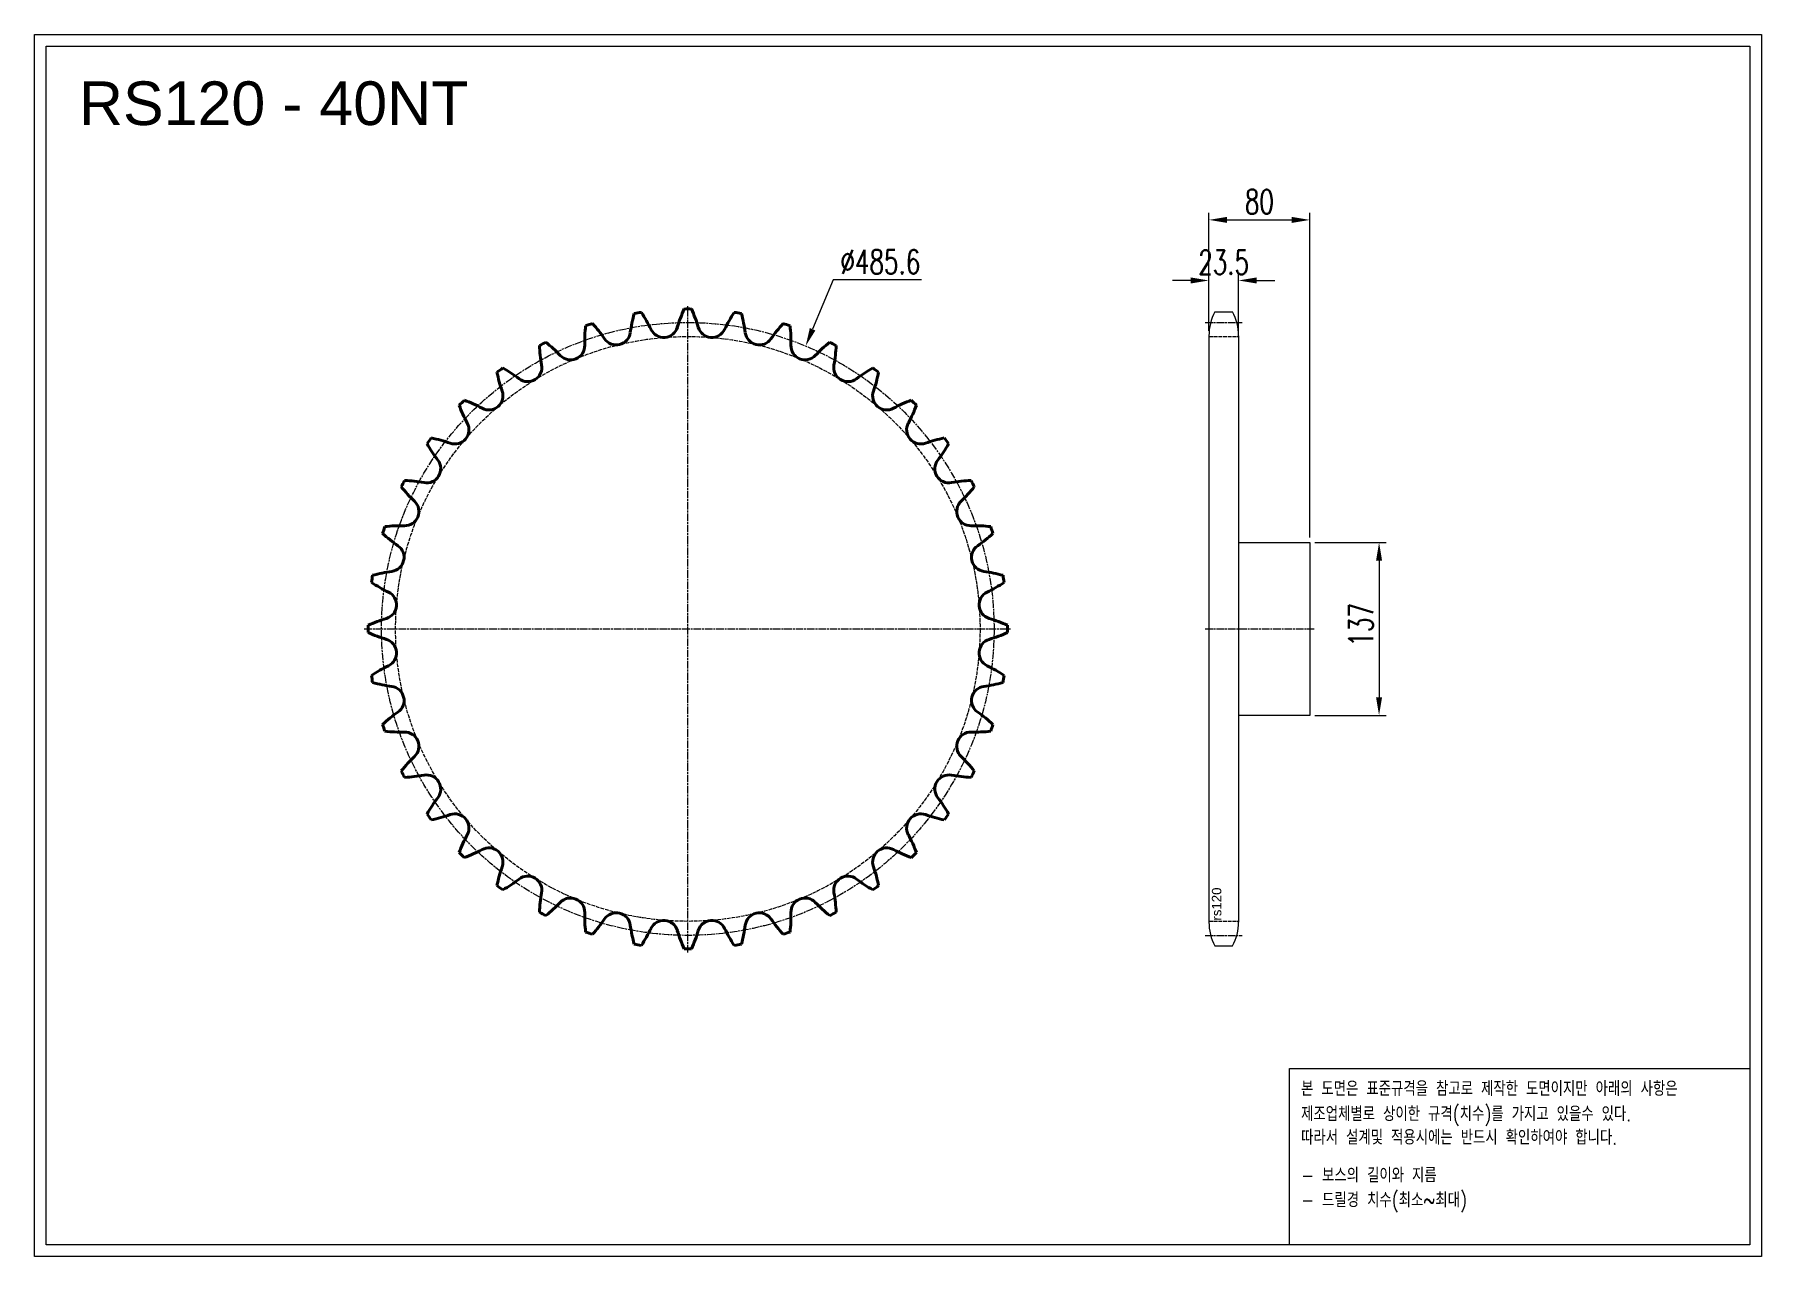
# Model space of a CAD drawing. Header units: millimetres. Extents: x -69196 to -67827, y 42126 to 43094.
import ezdxf

# ---------------------------------------------------------------- set-up
doc = ezdxf.new("R2010")
doc.units = ezdxf.units.MM
for name, pattern in [('AM_ISO02W050', [7.5, 6, -1.5]), ('AM_ISO02W050x2', [3.75, 3, -0.75]), ('AM_ISO08W050', [18, 12, -1.5, 3, -1.5]), ('AM_ISO08W050x2', [9, 6, -0.75, 1.5, -0.75])]:
    doc.linetypes.add(name, pattern=pattern)
for name, color, linetype, lineweight in [('AM_0N', 7, 'Continuous', 50), ('AM_3N', 6, 'AM_ISO02W050', 25), ('AM_7', 4, 'AM_ISO08W050', 25), ('AM_7N', 4, 'AM_ISO08W050', 25)]:
    doc.layers.add(name, color=color, linetype=linetype, lineweight=lineweight)
doc.layers.add('S-DIM', color=7, linetype='Continuous')
doc.styles.add('HAN', font='ROMANS.shx', dxfattribs={"width": 0.7, "bigfont": 'whgtxt.shx'})
doc.styles.add('HSG', font='SIMPLEX.shx', dxfattribs={"width": 0.7, "bigfont": 'HSG.shx'})
doc.styles.get("Standard").update_dxf_attribs({"font": 'arial.ttf'})
doc.dimstyles.new('APP32', dxfattribs={"dimscale": 8, "dimtxt": 2.4, "dimasz": 1.8, "dimexe": 0.7, "dimexo": 0.5, "dimgap": 0.6, "dimtad": 1, "dimtoh": 1, "dimdec": 1, "dimrnd": 0.01, "dimzin": 9, "dimdsep": 46, "dimtxsty": 'HSG', "dimcen": 0, "dimclrd": 1, "dimclre": 1, "dimclrt": 256, "dimazin": 2, "dimtp": 1, "dimtm": 1, "dimtfac": 0.5, "dimtdec": 1, "dimtofl": 0, "dimtmove": 0, "dimatfit": 3, "dimfxl": 0, "dimtvp": 1, "dimtolj": 2, "dimlwd": -1, "dimlwe": -1, "dimarcsym": 0})

# ---------------------------------------------------------------- blocks, each defined once
blk = doc.blocks.new('*D1')
at = {"layer": 'Defpoints', "color": 0, "transparency": 16777216}
for p in [(-68584.5, 42847.2), (-68771.4, 42398.9)]:
    blk.add_point(p, dxfattribs=at)
at = {"layer": 'S-DIM', "color": 1, "transparency": 16777216}
for p, q in [((-68562.7, 42899.5), (-68579, 42860.4)), ((-68492.6, 42899.5), (-68562.7, 42899.5))]:
    blk.add_line(p, q, dxfattribs=at)
blk.add_solid([(-68581.2, 42861.4), (-68576.8, 42859.5), (-68584.5, 42847.2)], dxfattribs=at)
at = {"layer": 'S-DIM', "transparency": 16777216, "insert": (-68525.3, 42913.9), "char_height": 19.2, "attachment_point": 5, "style": 'HSG'}
blk.add_mtext('\\A2;∅485.6', dxfattribs=at)
blk = doc.blocks.new('*D2')
at = {"layer": 'Defpoints', "color": 0, "transparency": 16777216}
for p in [(-68184.8, 42691.5), (-68184.8, 42554.5), (-68129.9, 42554.5)]:
    blk.add_point(p, dxfattribs=at)
at = {"layer": 'S-DIM', "color": 1, "transparency": 16777216}
for p, q in [((-68180.8, 42691.5), (-68124.3, 42691.5)), ((-68129.9, 42677.1), (-68129.9, 42568.9)), ((-68180.8, 42554.5), (-68124.3, 42554.5))]:
    blk.add_line(p, q, dxfattribs=at)
for points in [[(-68132.3, 42677.1), (-68127.5, 42677.1), (-68129.9, 42691.5)], [(-68132.3, 42568.9), (-68127.5, 42568.9), (-68129.9, 42554.5)]]:
    blk.add_solid(points, dxfattribs=at)
at = {"layer": 'S-DIM', "transparency": 16777216, "insert": (-68144.3, 42626.3), "char_height": 19.2, "attachment_point": 5, "rotation": 90, "style": 'HSG'}
blk.add_mtext('\\A2;137', dxfattribs=at)
blk = doc.blocks.new('*D3')
at = {"layer": 'Defpoints', "color": 0, "transparency": 16777216}
for p in [(-68241.3, 42899.1), (-68264.8, 42855.3), (-68241.3, 42854.7)]:
    blk.add_point(p, dxfattribs=at)
at = {"layer": 'S-DIM', "color": 1, "transparency": 16777216}
for p, q in [((-68279.2, 42899.1), (-68293.6, 42899.1)), ((-68264.8, 42859.3), (-68264.8, 42904.7)), ((-68241.3, 42858.7), (-68241.3, 42904.7)), ((-68226.9, 42899.1), (-68212.5, 42899.1))]:
    blk.add_line(p, q, dxfattribs=at)
for points in [[(-68279.2, 42901.5), (-68279.2, 42896.7), (-68264.8, 42899.1)], [(-68226.9, 42901.5), (-68226.9, 42896.7), (-68241.3, 42899.1)]]:
    blk.add_solid(points, dxfattribs=at)
at = {"layer": 'S-DIM', "transparency": 16777216, "insert": (-68253.1, 42913.5), "char_height": 19.2, "attachment_point": 5, "style": 'HSG'}
blk.add_mtext('\\A2;23.5', dxfattribs=at)
blk = doc.blocks.new('*D4')
at = {"layer": 'Defpoints', "color": 0, "transparency": 16777216}
for p in [(-68184.8, 42947.1), (-68264.8, 42855.3), (-68184.8, 42691.5)]:
    blk.add_point(p, dxfattribs=at)
at = {"layer": 'S-DIM', "color": 1, "transparency": 16777216}
for p, q in [((-68264.8, 42859.3), (-68264.8, 42952.7)), ((-68184.8, 42695.5), (-68184.8, 42952.7)), ((-68250.4, 42947.1), (-68199.2, 42947.1))]:
    blk.add_line(p, q, dxfattribs=at)
for points in [[(-68250.4, 42949.5), (-68250.4, 42944.7), (-68264.8, 42947.1)], [(-68199.2, 42949.5), (-68199.2, 42944.7), (-68184.8, 42947.1)]]:
    blk.add_solid(points, dxfattribs=at)
at = {"layer": 'S-DIM', "transparency": 16777216, "insert": (-68224.8, 42961.5), "char_height": 19.2, "attachment_point": 5, "style": 'HSG'}
blk.add_mtext('\\A2;80', dxfattribs=at)
blk = doc.blocks.new('notice1')
at = {"color": 4}
blk.add_lwpolyline([(-22142.12, 1735.9), (-22053.8, 1735.9), (-22053.8, 1702.07), (-22142.12, 1702.07)], close=True, dxfattribs=at)
at = {"color": 4, "style": 'HAN', "width": 0.8}
for s, p in [('본 도면은 표준규격을 참고로 제작한 도면이지만 아래의 사항은', (-22139.9, 1730.62)), ('제조업체별로 상이한 규격(치수)를 가지고 있을수 있다.', (-22139.9, 1725.78)), ('따라서 설계및 적용시에는 반드시 확인하여야 합니다.', (-22139.9, 1721.28)), ('- 보스의 길이와 지름', (-22139.9, 1714.03)), ('- 드릴경 치수(최소~최대)', (-22139.9, 1709.27))]:
    blk.add_text(s, height=2.7949, dxfattribs=at).set_placement(p)

msp = doc.modelspace()

# ---------------------------------------------------------------- linework, layer by layer
for p, q in [((-68260.07, 42874.26), (-68246.03, 42874.26)), ((-68264.8, 42855.26), (-68264.8, 42390.83)), ((-68241.3, 42855.26), (-68241.3, 42390.83)), ((-68241.3, 42691.54), (-68184.8, 42691.54)), ((-68184.8, 42691.54), (-68184.8, 42554.54)), ((-68184.8, 42554.54), (-68241.3, 42554.54)), ((-68260.07, 42371.83), (-68246.03, 42371.83))]:
    msp.add_line(p, q)
for points in [[(-69195.87, 43093.94), (-67826.72, 43093.94), (-67826.72, 42125.86), (-69195.87, 42125.86)], [(-69186.65, 43084.72), (-67835.94, 43084.72), (-67835.94, 42135.08), (-69186.65, 42135.08)]]:
    msp.add_lwpolyline(points, close=True)
for centre, start, end in [((-68224.3, 42855.26), 152.02179, 180), ((-68281.8, 42855.26), 0, 27.97821), ((-68224.3, 42390.83), 180, 207.97821), ((-68281.8, 42390.83), 332.02179, 0)]:
    msp.add_arc(centre, 40.5, start, end)
at = {"layer": 'AM_0N'}
for centre, radius, start, end in [((-68612.47, 42842.89), 112.04, 164.43912, 172.375), ((-68677.94, 42623.04), 253.48, 98.35623, 99.64377), ((-68808.14, 42811.9), 112.04, 25.625, 33.56088), ((-68578.89, 42829.94), 112.04, 155.43912, 163.375), ((-68677.94, 42623.04), 253.48, 89.35623, 90.64377), ((-68776.99, 42829.94), 112.04, 16.625, 24.56088), ((-68547.74, 42811.9), 112.04, 146.43912, 154.375), ((-68677.94, 42623.04), 253.48, 80.35623, 81.64377), ((-68743.41, 42842.89), 112.04, 7.625, 15.56088), ((-68647.67, 42850.42), 112.04, 173.43912, 181.375), ((-68677.94, 42623.04), 253.48, 107.35623, 108.64377), ((-68836.08, 42789.2), 112.04, 34.625, 42.56088), ((-68734.65, 42859.24), 11.23, 214.625, 352.375), ((-68697, 42865.21), 11.23, 205.625, 343.375), ((-68658.88, 42865.21), 11.23, 196.625, 334.375), ((-68621.23, 42859.24), 11.23, 187.625, 325.375), ((-68519.8, 42789.2), 112.04, 137.43912, 145.375), ((-68677.94, 42623.04), 253.48, 71.35623, 72.64377), ((-68708.21, 42850.42), 112.04, 358.625, 6.56088), ((-68677.94, 42623.04), 253.48, 116.35623, 117.64377), ((-68683.61, 42852.36), 112.04, 182.43912, 190.375), ((-68860.13, 42762.42), 112.04, 43.625, 51.56088), ((-68770.9, 42847.46), 11.23, 223.625, 1.375), ((-68584.98, 42847.46), 11.23, 178.625, 316.375), ((-68495.75, 42762.42), 112.04, 128.43912, 136.375), ((-68677.94, 42623.04), 253.48, 62.35623, 63.64377), ((-68672.27, 42852.36), 112.04, 349.625, 357.56088), ((-68677.94, 42623.04), 253.48, 125.35623, 126.64377), ((-68879.69, 42732.2), 112.04, 52.625, 60.56088), ((-68804.86, 42830.16), 11.23, 232.625, 10.375), ((-68551.02, 42830.16), 11.23, 169.625, 307.375), ((-68476.19, 42732.2), 112.04, 119.43912, 127.375), ((-68677.94, 42623.04), 253.48, 53.35623, 54.64377), ((-68719.42, 42848.65), 112.04, 191.43912, 199.375), ((-68636.47, 42848.65), 112.04, 340.625, 348.56088), ((-68677.94, 42623.04), 253.48, 134.35623, 135.64377), ((-68754.2, 42839.38), 112.04, 200.43912, 208.375), ((-68894.28, 42699.3), 112.04, 61.625, 69.56088), ((-68835.7, 42807.75), 11.23, 241.625, 19.375), ((-68520.18, 42807.75), 11.23, 160.625, 298.375), ((-68461.6, 42699.3), 112.04, 110.43912, 118.375), ((-68601.68, 42839.38), 112.04, 331.625, 339.56088), ((-68677.94, 42623.04), 253.48, 44.35623, 45.64377), ((-68862.65, 42780.8), 11.23, 250.625, 28.375), ((-68493.23, 42780.8), 11.23, 151.625, 289.375), ((-68677.94, 42623.04), 253.48, 143.35623, 144.64377), ((-68903.55, 42664.52), 112.04, 70.625, 78.56088), ((-68452.34, 42664.52), 112.04, 101.43912, 109.375), ((-68677.94, 42623.04), 253.48, 35.35623, 36.64377), ((-68787.1, 42824.79), 112.04, 209.43912, 217.375), ((-68568.78, 42824.79), 112.04, 322.625, 330.56088), ((-68885.06, 42749.96), 11.23, 259.625, 37.375), ((-68470.82, 42749.96), 11.23, 142.625, 280.375), ((-68677.94, 42623.04), 253.48, 152.35623, 153.64377), ((-68817.32, 42805.23), 112.04, 218.43912, 226.375), ((-68907.26, 42628.71), 112.04, 79.625, 87.56088), ((-68448.62, 42628.71), 112.04, 92.43912, 100.375), ((-68538.56, 42805.23), 112.04, 313.625, 321.56088), ((-68677.94, 42623.04), 253.48, 26.35623, 27.64377), ((-68902.36, 42716), 11.23, 268.625, 46.375), ((-68453.52, 42716), 11.23, 133.625, 271.375), ((-68677.94, 42623.04), 253.48, 161.35623, 162.64377), ((-68905.32, 42592.77), 112.04, 88.625, 96.56088), ((-68450.56, 42592.77), 112.04, 83.43912, 91.375), ((-68677.94, 42623.04), 253.48, 17.35623, 18.64377), ((-68844.1, 42781.18), 112.04, 227.43912, 235.375), ((-68511.78, 42781.18), 112.04, 304.625, 312.56088), ((-68914.14, 42679.75), 11.23, 277.625, 55.375), ((-68441.74, 42679.75), 11.23, 124.625, 262.375), ((-68677.94, 42623.04), 253.48, 170.35623, 171.64377), ((-68897.79, 42557.57), 112.04, 97.625, 105.56088), ((-68458.1, 42557.57), 112.04, 74.43912, 82.375), ((-68677.94, 42623.04), 253.48, 8.35623, 9.64377), ((-68866.8, 42753.24), 112.04, 236.43912, 244.375), ((-68920.11, 42642.1), 11.23, 286.625, 64.375), ((-68435.78, 42642.1), 11.23, 115.625, 253.375), ((-68489.09, 42753.24), 112.04, 295.625, 303.56088), ((-68677.94, 42623.04), 253.48, 179.35623, 180.64377), ((-68884.84, 42523.99), 112.04, 106.625, 114.56088), ((-68471.04, 42523.99), 112.04, 65.43912, 73.375), ((-68677.94, 42623.04), 253.48, 359.35623, 0.64377), ((-68884.84, 42722.1), 112.04, 245.43912, 253.375), ((-68920.11, 42603.98), 11.23, 295.625, 73.375), ((-68435.78, 42603.98), 11.23, 106.625, 244.375), ((-68471.04, 42722.1), 112.04, 286.625, 294.56088), ((-68866.8, 42492.84), 112.04, 115.625, 123.56088), ((-68677.94, 42623.04), 253.48, 188.35623, 189.64377), ((-68897.79, 42688.51), 112.04, 254.43912, 262.375), ((-68458.1, 42688.51), 112.04, 277.625, 285.56088), ((-68489.09, 42492.84), 112.04, 56.43912, 64.375), ((-68677.94, 42623.04), 253.48, 350.35623, 351.64377), ((-68914.14, 42566.34), 11.23, 304.625, 82.375), ((-68441.74, 42566.34), 11.23, 97.625, 235.375), ((-68844.1, 42464.9), 112.04, 124.625, 132.56088), ((-68511.78, 42464.9), 112.04, 47.43912, 55.375), ((-68677.94, 42623.04), 253.48, 197.35623, 198.64377), ((-68905.32, 42653.31), 112.04, 263.43912, 271.375), ((-68902.36, 42530.08), 11.23, 313.625, 91.375), ((-68453.52, 42530.08), 11.23, 88.625, 226.375), ((-68450.56, 42653.31), 112.04, 268.625, 276.56088), ((-68677.94, 42623.04), 253.48, 341.35623, 342.64377), ((-68817.32, 42440.86), 112.04, 133.625, 141.56088), ((-68538.56, 42440.86), 112.04, 38.43912, 46.375), ((-68677.94, 42623.04), 253.48, 206.35623, 207.64377), ((-68907.26, 42617.37), 112.04, 272.43912, 280.375), ((-68885.06, 42496.12), 11.23, 322.625, 100.375), ((-68470.82, 42496.12), 11.23, 79.625, 217.375), ((-68448.62, 42617.37), 112.04, 259.625, 267.56088), ((-68677.94, 42623.04), 253.48, 332.35623, 333.64377), ((-68787.1, 42421.3), 112.04, 142.625, 150.56088), ((-68568.78, 42421.3), 112.04, 29.43912, 37.375), ((-68677.94, 42623.04), 253.48, 215.35623, 216.64377), ((-68903.55, 42581.57), 112.04, 281.43912, 289.375), ((-68862.65, 42465.28), 11.23, 331.625, 109.375), ((-68493.23, 42465.28), 11.23, 70.625, 208.375), ((-68452.34, 42581.57), 112.04, 250.625, 258.56088), ((-68677.94, 42623.04), 253.48, 323.35623, 324.64377), ((-68754.2, 42406.7), 112.04, 151.625, 159.56088), ((-68601.68, 42406.7), 112.04, 20.43912, 28.375), ((-68677.94, 42623.04), 253.48, 224.35623, 225.64377), ((-68894.28, 42546.79), 112.04, 290.43912, 298.375), ((-68835.7, 42438.33), 11.23, 340.625, 118.375), ((-68520.18, 42438.33), 11.23, 61.625, 199.375), ((-68461.6, 42546.79), 112.04, 241.625, 249.56088), ((-68677.94, 42623.04), 253.48, 314.35623, 315.64377), ((-68719.42, 42397.44), 112.04, 160.625, 168.56088), ((-68636.47, 42397.44), 112.04, 11.43912, 19.375), ((-68677.94, 42623.04), 253.48, 233.35623, 234.64377), ((-68879.69, 42513.88), 112.04, 299.43912, 307.375), ((-68804.86, 42415.93), 11.23, 349.625, 127.375), ((-68551.02, 42415.93), 11.23, 52.625, 190.375), ((-68476.19, 42513.88), 112.04, 232.625, 240.56088), ((-68677.94, 42623.04), 253.48, 305.35623, 306.64377), ((-68683.61, 42393.73), 112.04, 169.625, 177.56088), ((-68860.13, 42483.67), 112.04, 308.43912, 316.375), ((-68770.9, 42398.62), 11.23, 358.625, 136.375), ((-68584.98, 42398.62), 11.23, 43.625, 181.375), ((-68495.75, 42483.67), 112.04, 223.625, 231.56088), ((-68672.27, 42393.73), 112.04, 2.43912, 10.375), ((-68677.94, 42623.04), 253.48, 242.35623, 243.64377), ((-68647.67, 42395.66), 112.04, 178.625, 186.56088), ((-68836.08, 42456.88), 112.04, 317.43912, 325.375), ((-68734.65, 42386.84), 11.23, 7.625, 145.375), ((-68697, 42380.88), 11.23, 16.625, 154.375), ((-68658.88, 42380.88), 11.23, 25.625, 163.375), ((-68621.23, 42386.84), 11.23, 34.625, 172.375), ((-68519.8, 42456.88), 112.04, 214.625, 222.56088), ((-68708.21, 42395.66), 112.04, 353.43912, 1.375), ((-68677.94, 42623.04), 253.48, 296.35623, 297.64377), ((-68677.94, 42623.04), 253.48, 251.35623, 252.64377), ((-68612.47, 42403.2), 112.04, 187.625, 195.56088), ((-68808.14, 42434.19), 112.04, 326.43912, 334.375), ((-68578.89, 42416.15), 112.04, 196.625, 204.56088), ((-68776.99, 42416.15), 112.04, 335.43912, 343.375), ((-68547.74, 42434.19), 112.04, 205.625, 213.56088), ((-68743.41, 42403.2), 112.04, 344.43912, 352.375), ((-68677.94, 42623.04), 253.48, 287.35623, 288.64377), ((-68677.94, 42623.04), 253.48, 260.35623, 261.64377), ((-68677.94, 42623.04), 253.48, 269.35623, 270.64377), ((-68677.94, 42623.04), 253.48, 278.35623, 279.64377)]:
    msp.add_arc(centre, radius, start, end, dxfattribs=at)
at = {"layer": 'AM_3N', "linetype": 'AM_ISO02W050x2'}
for p, q in [((-68264.8, 42854.73), (-68241.3, 42854.73)), ((-68264.8, 42391.36), (-68241.3, 42391.36))]:
    msp.add_line(p, q, dxfattribs=at)
msp.add_circle((-68677.94, 42623.04), 231.69, dxfattribs=at)
at = {"layer": 'AM_7', "linetype": 'AM_ISO08W050x2'}
for p, q in [((-68267.8, 42865.84), (-68238.3, 42865.84)), ((-68267.8, 42623.04), (-68181.37, 42623.04)), ((-68267.8, 42380.24), (-68238.3, 42380.24))]:
    msp.add_line(p, q, dxfattribs=at)
msp.add_circle((-68677.94, 42623.04), 242.8, dxfattribs=at)
at = {"layer": 'AM_7N', "linetype": 'AM_ISO08W050x2'}
for p, q in [((-68677.94, 42366.56), (-68677.94, 42879.53)), ((-68934.42, 42623.04), (-68421.46, 42623.04))]:
    msp.add_line(p, q, dxfattribs=at)

# ---------------------------------------------------------------- block references
at = {"xscale": 4.131952105881599, "yscale": 4.131952105881599, "zscale": 4.131952105881599}
msp.add_blockref('notice1', (23289.29, 35102.22), dxfattribs=at)

# ---------------------------------------------------------------- texts
msp.add_text('RS120 - 40NT', height=34.5744).set_placement((-69160.61, 43022.25))
msp.add_text('rs120', height=7.5, rotation=90).set_placement((-68254.95, 42391.94))

# ---------------------------------------------------------------- dimensions: what is measured, and where the dimension line sits
at = {"layer": 'S-DIM'}
dim = msp.add_linear_dim(base=(-68184.8, 42947.09), p1=(-68264.8, 42855.26), p2=(-68184.8, 42691.54), dimstyle='APP32', dxfattribs=at)
dim.commit()
dim.dimension.update_dxf_attribs({"geometry": '*D4', "text_midpoint": (-68224.8, 42961.49)})
dim = msp.add_diameter_dim_2p(p1=(-68771.37, 42398.93), p2=(-68584.51, 42847.15), dimstyle='APP32', dxfattribs=at)
dim.commit()
dim.dimension.update_dxf_attribs({"geometry": '*D1', "text_midpoint": (-68525.25, 42899.49), "dimtype": 131})
dim = msp.add_linear_dim(base=(-68241.3, 42899.09), p1=(-68264.8, 42855.26), p2=(-68241.3, 42854.73), dimstyle='APP32', dxfattribs=at)
dim.commit()
dim.dimension.update_dxf_attribs({"geometry": '*D3', "text_midpoint": (-68253.05, 42899.09), "dimtype": 128})
dim = msp.add_linear_dim(base=(-68129.95, 42554.54), p1=(-68184.8, 42691.54), p2=(-68184.8, 42554.54), angle=90, dimstyle='APP32', dxfattribs=at)
dim.commit()
dim.dimension.update_dxf_attribs({"geometry": '*D2', "text_midpoint": (-68129.95, 42626.26), "dimtype": 128})

doc.saveas('drawing.dxf')
